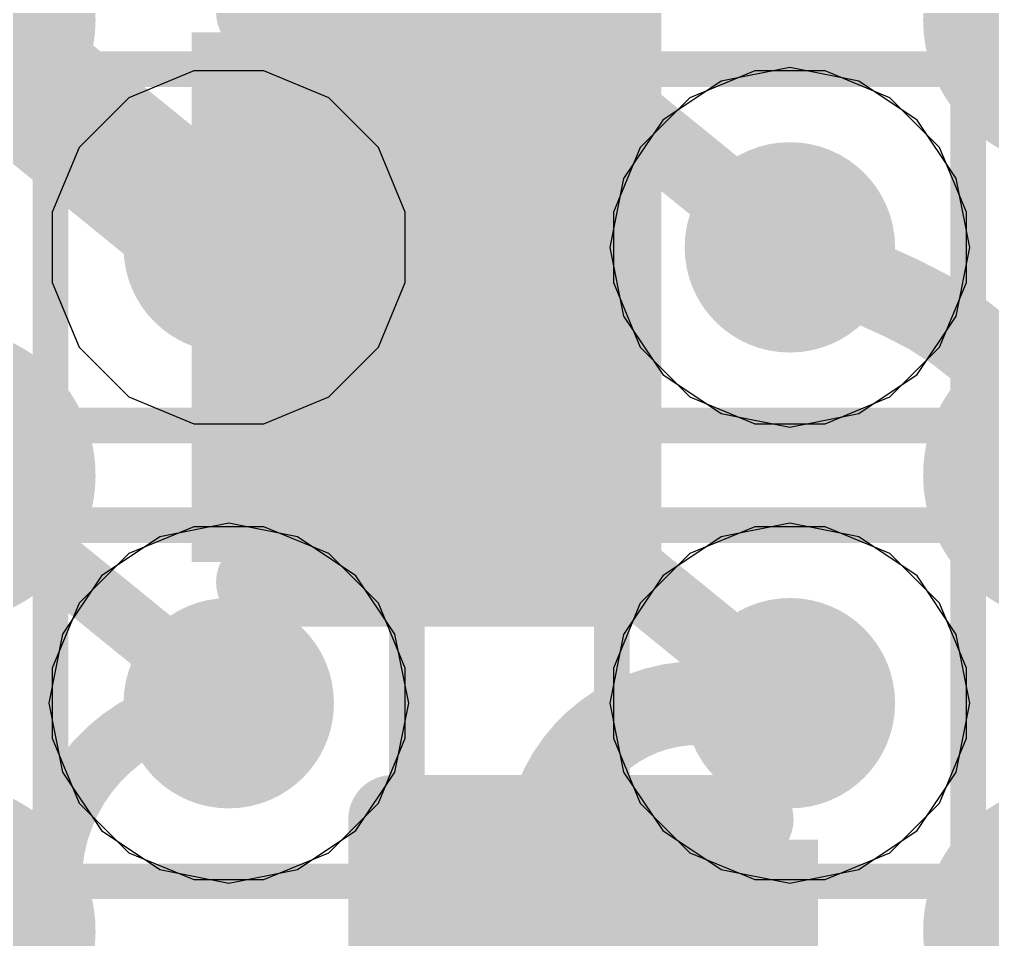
# Model space of a CAD drawing. Header units: inches. Extents: x -6 to 284, y -12 to 154.
# Drawn here: x 76.703 to 78.091, y 3.846 to 5.158 of the extents above; entities that cross this region are included whole.
import ezdxf

# ---------------------------------------------------------------- set-up
doc = ezdxf.new("R2010")
doc.units = ezdxf.units.IN
for name, color, linetype in [('Bottom Layer', 5, 'Continuous'), ('Bottom Overlay', 54, 'Continuous'), ('Bottom Paste', 16, 'Continuous'), ('Bottom Solder', 6, 'Continuous'), ('Drill Drawing', 1, 'Continuous'), ('GND-1', 16, 'Continuous'), ('GND-2', 90, 'Continuous'), ('GND-3', 216, 'Continuous'), ('GND-4', 54, 'Continuous'), ('PWR-1', 156, 'Continuous'), ('PWR-2', 130, 'Continuous'), ('Signal L1', 76, 'Continuous'), ('Signal L2', 6, 'Continuous'), ('Top Layer', 1, 'Continuous'), ('Top Paste', 8, 'Continuous'), ('Top Solder', 216, 'Continuous'), ('Via Holes', 16, 'Continuous')]:
    doc.layers.add(name, color=color, linetype=linetype)

# ---------------------------------------------------------------- blocks, each defined once
blk = doc.blocks.new('200_WFBGA__10_15__127')
at = {"layer": 'Top Layer'}
h = blk.add_hatch(color=1, dxfattribs=at)
edge = h.paths.add_edge_path()
edge.add_arc((2.8001, -3.5751), 0.16, 0, 360)
h = blk.add_hatch(color=1, dxfattribs=at)
edge = h.paths.add_edge_path()
edge.add_arc((3.5999, -3.5751), 0.16, 0, 360)
h = blk.add_hatch(color=1, dxfattribs=at)
edge = h.paths.add_edge_path()
edge.add_arc((4.4, -3.5751), 0.16, 0, 360)
h = blk.add_hatch(color=1, dxfattribs=at)
edge = h.paths.add_edge_path()
edge.add_arc((2.8001, -4.225), 0.16, 0, 360)
h = blk.add_hatch(color=1, dxfattribs=at)
edge = h.paths.add_edge_path()
edge.add_arc((3.5999, -4.225), 0.16, 0, 360)
h = blk.add_hatch(color=1, dxfattribs=at)
edge = h.paths.add_edge_path()
edge.add_arc((4.4, -4.225), 0.16, 0, 360)
h = blk.add_hatch(color=1, dxfattribs=at)
edge = h.paths.add_edge_path()
edge.add_arc((2.8001, -4.875), 0.16, 0, 360)
h = blk.add_hatch(color=1, dxfattribs=at)
edge = h.paths.add_edge_path()
edge.add_arc((3.5999, -4.875), 0.16, 0, 360)
h = blk.add_hatch(color=1, dxfattribs=at)
edge = h.paths.add_edge_path()
edge.add_arc((4.4, -4.875), 0.16, 0, 360)
at = {"layer": 'Top Paste'}
h = blk.add_hatch(color=8, dxfattribs=at)
edge = h.paths.add_edge_path()
edge.add_arc((2.8001, -3.5751), 0.16, 0, 360)
h = blk.add_hatch(color=8, dxfattribs=at)
edge = h.paths.add_edge_path()
edge.add_arc((3.5999, -3.5751), 0.16, 0, 360)
h = blk.add_hatch(color=8, dxfattribs=at)
edge = h.paths.add_edge_path()
edge.add_arc((4.4, -3.5751), 0.16, 0, 360)
h = blk.add_hatch(color=8, dxfattribs=at)
edge = h.paths.add_edge_path()
edge.add_arc((2.8001, -4.225), 0.16, 0, 360)
h = blk.add_hatch(color=8, dxfattribs=at)
edge = h.paths.add_edge_path()
edge.add_arc((3.5999, -4.225), 0.16, 0, 360)
h = blk.add_hatch(color=8, dxfattribs=at)
edge = h.paths.add_edge_path()
edge.add_arc((4.4, -4.225), 0.16, 0, 360)
h = blk.add_hatch(color=8, dxfattribs=at)
edge = h.paths.add_edge_path()
edge.add_arc((2.8001, -4.875), 0.16, 0, 360)
h = blk.add_hatch(color=8, dxfattribs=at)
edge = h.paths.add_edge_path()
edge.add_arc((3.5999, -4.875), 0.16, 0, 360)
h = blk.add_hatch(color=8, dxfattribs=at)
edge = h.paths.add_edge_path()
edge.add_arc((4.4, -4.875), 0.16, 0, 360)
at = {"layer": 'Top Solder'}
h = blk.add_hatch(color=216, dxfattribs=at)
edge = h.paths.add_edge_path()
edge.add_arc((2.8001, -3.5751), 0.21, 0, 360)
h = blk.add_hatch(color=216, dxfattribs=at)
edge = h.paths.add_edge_path()
edge.add_arc((3.5999, -3.5751), 0.21, 0, 360)
h = blk.add_hatch(color=216, dxfattribs=at)
edge = h.paths.add_edge_path()
edge.add_arc((4.4, -3.5751), 0.21, 0, 360)
h = blk.add_hatch(color=216, dxfattribs=at)
edge = h.paths.add_edge_path()
edge.add_arc((2.8001, -4.225), 0.21, 0, 360)
h = blk.add_hatch(color=216, dxfattribs=at)
edge = h.paths.add_edge_path()
edge.add_arc((3.5999, -4.225), 0.21, 0, 360)
h = blk.add_hatch(color=216, dxfattribs=at)
edge = h.paths.add_edge_path()
edge.add_arc((4.4, -4.225), 0.21, 0, 360)
h = blk.add_hatch(color=216, dxfattribs=at)
edge = h.paths.add_edge_path()
edge.add_arc((2.8001, -4.875), 0.21, 0, 360)
h = blk.add_hatch(color=216, dxfattribs=at)
edge = h.paths.add_edge_path()
edge.add_arc((3.5999, -4.875), 0.21, 0, 360)
h = blk.add_hatch(color=216, dxfattribs=at)
edge = h.paths.add_edge_path()
edge.add_arc((4.4, -4.875), 0.21, 0, 360)
blk = doc.blocks.new('C___0402_B_296')
at = {"layer": 'Bottom Layer'}
for points in [[(-0.2413, 0.3175), (-0.2413, -0.3175), (-0.6985, -0.3175), (-0.6985, 0.3175)], [(0.6985, 0.3175), (0.6985, -0.3175), (0.2413, -0.3175), (0.2413, 0.3175)]]:
    blk.add_hatch(color=5, dxfattribs=at).paths.add_polyline_path(points)
at = {"layer": 'Bottom Paste'}
for points in [[(-0.2413, 0.3175), (-0.2413, -0.3175), (-0.6985, -0.3175), (-0.6985, 0.3175)], [(0.6985, 0.3175), (0.6985, -0.3175), (0.2413, -0.3175), (0.2413, 0.3175)]]:
    blk.add_hatch(color=16, dxfattribs=at).paths.add_polyline_path(points)
at = {"layer": 'Bottom Solder'}
for points in [[(-0.1813, 0.3775), (-0.1813, -0.3775), (-0.7585, -0.3775), (-0.7585, 0.3775)], [(0.7585, 0.3775), (0.7585, -0.3775), (0.1813, -0.3775), (0.1813, 0.3775)]]:
    blk.add_hatch(color=6, dxfattribs=at).paths.add_polyline_path(points)
at = {"layer": 'Bottom Overlay'}
for points in [[(-0.7874, -0.4064, 0.127, 0.127, 0), (-0.7874, 0.4064, 0.127, 0.127, 0)], [(-0.7874, 0.4064, 0.127, 0.127, 0), (-0.2794, 0.4064, 0.127, 0.127, 0)], [(0.2794, 0.4064, 0.127, 0.127, 0), (0.7874, 0.4064, 0.127, 0.127, 0)], [(0.7874, -0.4064, 0.127, 0.127, 0), (0.7874, 0.4064, 0.127, 0.127, 0)], [(-0.7874, -0.4064, 0.127, 0.127, 0), (-0.2794, -0.4064, 0.127, 0.127, 0)], [(0.2794, -0.4064, 0.127, 0.127, 0), (0.7874, -0.4064, 0.127, 0.127, 0)]]:
    blk.add_lwpolyline(points, format="xyseb", dxfattribs=at)
for points in [[(-0.8191, 0.4064, 0.0635, 0.0635, 1), (-0.7556, 0.4064, 0.0635, 0.0635, 1)], [(-0.8191, 0.4064, 0.0635, 0.0635, 1), (-0.7556, 0.4064, 0.0635, 0.0635, 1)], [(-0.3111, 0.4064, 0.0635, 0.0635, 1), (-0.2477, 0.4064, 0.0635, 0.0635, 1)], [(0.2477, 0.4064, 0.0635, 0.0635, 1), (0.3111, 0.4064, 0.0635, 0.0635, 1)], [(0.7556, 0.4064, 0.0635, 0.0635, 1), (0.8191, 0.4064, 0.0635, 0.0635, 1)], [(0.7556, 0.4064, 0.0635, 0.0635, 1), (0.8191, 0.4064, 0.0635, 0.0635, 1)], [(-0.8191, -0.4064, 0.0635, 0.0635, 1), (-0.7556, -0.4064, 0.0635, 0.0635, 1)], [(-0.8191, -0.4064, 0.0635, 0.0635, 1), (-0.7556, -0.4064, 0.0635, 0.0635, 1)], [(-0.3111, -0.4064, 0.0635, 0.0635, 1), (-0.2477, -0.4064, 0.0635, 0.0635, 1)], [(0.2477, -0.4064, 0.0635, 0.0635, 1), (0.3111, -0.4064, 0.0635, 0.0635, 1)], [(0.7556, -0.4064, 0.0635, 0.0635, 1), (0.8191, -0.4064, 0.0635, 0.0635, 1)], [(0.7556, -0.4064, 0.0635, 0.0635, 1), (0.8191, -0.4064, 0.0635, 0.0635, 1)]]:
    blk.add_lwpolyline(points, format="xyseb", close=True, dxfattribs=at)
blk = doc.blocks.new('C___0402_B_297')
at = {"layer": 'Bottom Layer'}
for points in [[(-0.2413, 0.3175), (-0.2413, -0.3175), (-0.6985, -0.3175), (-0.6985, 0.3175)], [(0.6985, 0.3175), (0.6985, -0.3175), (0.2413, -0.3175), (0.2413, 0.3175)]]:
    blk.add_hatch(color=5, dxfattribs=at).paths.add_polyline_path(points)
at = {"layer": 'Bottom Paste'}
for points in [[(-0.2413, 0.3175), (-0.2413, -0.3175), (-0.6985, -0.3175), (-0.6985, 0.3175)], [(0.6985, 0.3175), (0.6985, -0.3175), (0.2413, -0.3175), (0.2413, 0.3175)]]:
    blk.add_hatch(color=16, dxfattribs=at).paths.add_polyline_path(points)
at = {"layer": 'Bottom Solder'}
for points in [[(-0.1813, 0.3775), (-0.1813, -0.3775), (-0.7585, -0.3775), (-0.7585, 0.3775)], [(0.7585, 0.3775), (0.7585, -0.3775), (0.1813, -0.3775), (0.1813, 0.3775)]]:
    blk.add_hatch(color=6, dxfattribs=at).paths.add_polyline_path(points)
at = {"layer": 'Bottom Overlay'}
for points in [[(-0.7874, -0.4064, 0.127, 0.127, 0), (-0.7874, 0.4064, 0.127, 0.127, 0)], [(-0.7874, 0.4064, 0.127, 0.127, 0), (-0.2794, 0.4064, 0.127, 0.127, 0)], [(0.2794, 0.4064, 0.127, 0.127, 0), (0.7874, 0.4064, 0.127, 0.127, 0)], [(0.7874, -0.4064, 0.127, 0.127, 0), (0.7874, 0.4064, 0.127, 0.127, 0)], [(-0.7874, -0.4064, 0.127, 0.127, 0), (-0.2794, -0.4064, 0.127, 0.127, 0)], [(0.2794, -0.4064, 0.127, 0.127, 0), (0.7874, -0.4064, 0.127, 0.127, 0)]]:
    blk.add_lwpolyline(points, format="xyseb", dxfattribs=at)
for points in [[(-0.8191, 0.4064, 0.0635, 0.0635, 1), (-0.7556, 0.4064, 0.0635, 0.0635, 1)], [(-0.8191, 0.4064, 0.0635, 0.0635, 1), (-0.7556, 0.4064, 0.0635, 0.0635, 1)], [(-0.3111, 0.4064, 0.0635, 0.0635, 1), (-0.2477, 0.4064, 0.0635, 0.0635, 1)], [(0.2477, 0.4064, 0.0635, 0.0635, 1), (0.3111, 0.4064, 0.0635, 0.0635, 1)], [(0.7556, 0.4064, 0.0635, 0.0635, 1), (0.8191, 0.4064, 0.0635, 0.0635, 1)], [(0.7556, 0.4064, 0.0635, 0.0635, 1), (0.8191, 0.4064, 0.0635, 0.0635, 1)], [(-0.8191, -0.4064, 0.0635, 0.0635, 1), (-0.7556, -0.4064, 0.0635, 0.0635, 1)], [(-0.8191, -0.4064, 0.0635, 0.0635, 1), (-0.7556, -0.4064, 0.0635, 0.0635, 1)], [(-0.3111, -0.4064, 0.0635, 0.0635, 1), (-0.2477, -0.4064, 0.0635, 0.0635, 1)], [(0.2477, -0.4064, 0.0635, 0.0635, 1), (0.3111, -0.4064, 0.0635, 0.0635, 1)], [(0.7556, -0.4064, 0.0635, 0.0635, 1), (0.8191, -0.4064, 0.0635, 0.0635, 1)], [(0.7556, -0.4064, 0.0635, 0.0635, 1), (0.8191, -0.4064, 0.0635, 0.0635, 1)]]:
    blk.add_lwpolyline(points, format="xyseb", close=True, dxfattribs=at)

msp = doc.modelspace()

# ---------------------------------------------------------------- hatches: boundary and pattern name
at = {"layer": 'Bottom Layer'}
h = msp.add_hatch(color=5, dxfattribs=at)
edge = h.paths.add_edge_path()
edge.add_arc((77.0018, 4.8332), 0.15, 0, 360)
h = msp.add_hatch(color=5, dxfattribs=at)
edge = h.paths.add_edge_path()
edge.add_arc((77.8018, 4.8332), 0.15, 0, 360)
h = msp.add_hatch(color=5, dxfattribs=at)
edge = h.paths.add_edge_path()
edge.add_arc((77.0018, 4.1832), 0.15, 0, 360)
h = msp.add_hatch(color=5, dxfattribs=at)
edge = h.paths.add_edge_path()
edge.add_arc((77.8018, 4.1832), 0.15, 0, 360)
at = {"layer": 'GND-1'}
h = msp.add_hatch(color=16, dxfattribs=at)
edge = h.paths.add_edge_path()
edge.add_arc((77.0018, 4.8332), 0.15, 0, 360)
h = msp.add_hatch(color=16, dxfattribs=at)
edge = h.paths.add_edge_path()
edge.add_arc((77.8018, 4.8332), 0.15, 0, 360)
h = msp.add_hatch(color=16, dxfattribs=at)
edge = h.paths.add_edge_path()
edge.add_arc((77.0018, 4.1832), 0.15, 0, 360)
h = msp.add_hatch(color=16, dxfattribs=at)
edge = h.paths.add_edge_path()
edge.add_arc((77.8018, 4.1832), 0.15, 0, 360)
at = {"layer": 'GND-2'}
h = msp.add_hatch(color=90, dxfattribs=at)
edge = h.paths.add_edge_path()
edge.add_arc((77.0018, 4.8332), 0.15, 0, 360)
h = msp.add_hatch(color=90, dxfattribs=at)
edge = h.paths.add_edge_path()
edge.add_arc((77.8018, 4.8332), 0.15, 0, 360)
h = msp.add_hatch(color=90, dxfattribs=at)
edge = h.paths.add_edge_path()
edge.add_arc((77.0018, 4.1832), 0.15, 0, 360)
h = msp.add_hatch(color=90, dxfattribs=at)
edge = h.paths.add_edge_path()
edge.add_arc((77.8018, 4.1832), 0.15, 0, 360)
at = {"layer": 'GND-3'}
h = msp.add_hatch(color=216, dxfattribs=at)
edge = h.paths.add_edge_path()
edge.add_arc((77.0018, 4.8332), 0.15, 0, 360)
h = msp.add_hatch(color=216, dxfattribs=at)
edge = h.paths.add_edge_path()
edge.add_arc((77.8018, 4.8332), 0.15, 0, 360)
h = msp.add_hatch(color=216, dxfattribs=at)
edge = h.paths.add_edge_path()
edge.add_arc((77.0018, 4.1832), 0.15, 0, 360)
h = msp.add_hatch(color=216, dxfattribs=at)
edge = h.paths.add_edge_path()
edge.add_arc((77.8018, 4.1832), 0.15, 0, 360)
at = {"layer": 'GND-4'}
h = msp.add_hatch(color=54, dxfattribs=at)
edge = h.paths.add_edge_path()
edge.add_arc((77.0018, 4.8332), 0.15, 0, 360)
h = msp.add_hatch(color=54, dxfattribs=at)
edge = h.paths.add_edge_path()
edge.add_arc((77.8018, 4.8332), 0.15, 0, 360)
h = msp.add_hatch(color=54, dxfattribs=at)
edge = h.paths.add_edge_path()
edge.add_arc((77.0018, 4.1832), 0.15, 0, 360)
h = msp.add_hatch(color=54, dxfattribs=at)
edge = h.paths.add_edge_path()
edge.add_arc((77.8018, 4.1832), 0.15, 0, 360)
at = {"layer": 'PWR-1'}
h = msp.add_hatch(color=156, dxfattribs=at)
edge = h.paths.add_edge_path()
edge.add_arc((77.0018, 4.8332), 0.15, 0, 360)
h = msp.add_hatch(color=156, dxfattribs=at)
edge = h.paths.add_edge_path()
edge.add_arc((77.8018, 4.8332), 0.15, 0, 360)
h = msp.add_hatch(color=156, dxfattribs=at)
edge = h.paths.add_edge_path()
edge.add_arc((77.0018, 4.1832), 0.15, 0, 360)
h = msp.add_hatch(color=156, dxfattribs=at)
edge = h.paths.add_edge_path()
edge.add_arc((77.8018, 4.1832), 0.15, 0, 360)
at = {"layer": 'PWR-2'}
h = msp.add_hatch(color=130, dxfattribs=at)
edge = h.paths.add_edge_path()
edge.add_arc((77.0018, 4.8332), 0.15, 0, 360)
h = msp.add_hatch(color=130, dxfattribs=at)
edge = h.paths.add_edge_path()
edge.add_arc((77.8018, 4.8332), 0.15, 0, 360)
h = msp.add_hatch(color=130, dxfattribs=at)
edge = h.paths.add_edge_path()
edge.add_arc((77.0018, 4.1832), 0.15, 0, 360)
h = msp.add_hatch(color=130, dxfattribs=at)
edge = h.paths.add_edge_path()
edge.add_arc((77.8018, 4.1832), 0.15, 0, 360)
at = {"layer": 'Signal L1'}
h = msp.add_hatch(color=76, dxfattribs=at)
edge = h.paths.add_edge_path()
edge.add_arc((77.0018, 4.8332), 0.15, 0, 360)
h = msp.add_hatch(color=76, dxfattribs=at)
edge = h.paths.add_edge_path()
edge.add_arc((77.8018, 4.8332), 0.15, 0, 360)
h = msp.add_hatch(color=76, dxfattribs=at)
edge = h.paths.add_edge_path()
edge.add_arc((77.0018, 4.1832), 0.15, 0, 360)
h = msp.add_hatch(color=76, dxfattribs=at)
edge = h.paths.add_edge_path()
edge.add_arc((77.8018, 4.1832), 0.15, 0, 360)
at = {"layer": 'Signal L2'}
h = msp.add_hatch(color=6, dxfattribs=at)
edge = h.paths.add_edge_path()
edge.add_arc((77.0018, 4.8332), 0.15, 0, 360)
h = msp.add_hatch(color=6, dxfattribs=at)
edge = h.paths.add_edge_path()
edge.add_arc((77.8018, 4.8332), 0.15, 0, 360)
h = msp.add_hatch(color=6, dxfattribs=at)
edge = h.paths.add_edge_path()
edge.add_arc((77.0018, 4.1832), 0.15, 0, 360)
h = msp.add_hatch(color=6, dxfattribs=at)
edge = h.paths.add_edge_path()
edge.add_arc((77.8018, 4.1832), 0.15, 0, 360)
at = {"layer": 'Top Layer'}
h = msp.add_hatch(color=1, dxfattribs=at)
edge = h.paths.add_edge_path()
edge.add_arc((77.0018, 4.8332), 0.15, 0, 360)
h = msp.add_hatch(color=1, dxfattribs=at)
edge = h.paths.add_edge_path()
edge.add_arc((77.8018, 4.8332), 0.15, 0, 360)
h = msp.add_hatch(color=1, dxfattribs=at)
edge = h.paths.add_edge_path()
edge.add_arc((77.0018, 4.1832), 0.15, 0, 360)
h = msp.add_hatch(color=1, dxfattribs=at)
edge = h.paths.add_edge_path()
edge.add_arc((77.8018, 4.1832), 0.15, 0, 360)
at = {"layer": 'Via Holes'}
h = msp.add_hatch(color=7, dxfattribs=at)
edge = h.paths.add_edge_path()
edge.add_arc((77.0018, 4.8332), 0.075, 0, 360)
h = msp.add_hatch(color=7, dxfattribs=at)
edge = h.paths.add_edge_path()
edge.add_arc((77.8018, 4.8332), 0.075, 0, 360)
h = msp.add_hatch(color=7, dxfattribs=at)
edge = h.paths.add_edge_path()
edge.add_arc((77.0018, 4.1832), 0.075, 0, 360)
h = msp.add_hatch(color=7, dxfattribs=at)
edge = h.paths.add_edge_path()
edge.add_arc((77.8018, 4.1832), 0.075, 0, 360)

# ---------------------------------------------------------------- linework, layer by layer
at = {"layer": 'Drill Drawing'}
for points in [[(76.7478, 5.0872, 0.0508, 0.0508, 0), (77.2558, 5.0872, 0.0508, 0.0508, 0)], [(76.7478, 4.5792, 0.0508, 0.0508, 0), (76.7478, 5.0872, 0.0508, 0.0508, 0)], [(77.2558, 4.5792, 0.0508, 0.0508, 0), (77.2558, 5.0872, 0.0508, 0.0508, 0)], [(77.5478, 5.0872, 0.0508, 0.0508, 0), (78.0558, 5.0872, 0.0508, 0.0508, 0)], [(77.5478, 4.5792, 0.0508, 0.0508, 0), (77.5478, 5.0872, 0.0508, 0.0508, 0)], [(78.0558, 4.5792, 0.0508, 0.0508, 0), (78.0558, 5.0872, 0.0508, 0.0508, 0)], [(76.7478, 4.5792, 0.0508, 0.0508, 0), (77.2558, 4.5792, 0.0508, 0.0508, 0)], [(77.5478, 4.5792, 0.0508, 0.0508, 0), (78.0558, 4.5792, 0.0508, 0.0508, 0)], [(76.7478, 4.4372, 0.0508, 0.0508, 0), (77.2558, 4.4372, 0.0508, 0.0508, 0)], [(76.7478, 3.9292, 0.0508, 0.0508, 0), (76.7478, 4.4372, 0.0508, 0.0508, 0)], [(77.2558, 3.9292, 0.0508, 0.0508, 0), (77.2558, 4.4372, 0.0508, 0.0508, 0)], [(77.5478, 4.4372, 0.0508, 0.0508, 0), (78.0558, 4.4372, 0.0508, 0.0508, 0)], [(77.5478, 3.9292, 0.0508, 0.0508, 0), (77.5478, 4.4372, 0.0508, 0.0508, 0)], [(78.0558, 3.9292, 0.0508, 0.0508, 0), (78.0558, 4.4372, 0.0508, 0.0508, 0)], [(76.7478, 3.9292, 0.0508, 0.0508, 0), (77.2558, 3.9292, 0.0508, 0.0508, 0)], [(77.5478, 3.9292, 0.0508, 0.0508, 0), (78.0558, 3.9292, 0.0508, 0.0508, 0)]]:
    msp.add_lwpolyline(points, format="xyseb", dxfattribs=at)
for points in [[(76.7351, 5.0872, 0.0254, 0.0254, 1), (76.7605, 5.0872, 0.0254, 0.0254, 1)], [(76.7351, 5.0872, 0.0254, 0.0254, 1), (76.7605, 5.0872, 0.0254, 0.0254, 1)], [(77.2431, 5.0872, 0.0254, 0.0254, 1), (77.2685, 5.0872, 0.0254, 0.0254, 1)], [(77.2431, 5.0872, 0.0254, 0.0254, 1), (77.2685, 5.0872, 0.0254, 0.0254, 1)], [(77.5351, 5.0872, 0.0254, 0.0254, 1), (77.5605, 5.0872, 0.0254, 0.0254, 1)], [(77.5351, 5.0872, 0.0254, 0.0254, 1), (77.5605, 5.0872, 0.0254, 0.0254, 1)], [(78.0431, 5.0872, 0.0254, 0.0254, 1), (78.0685, 5.0872, 0.0254, 0.0254, 1)], [(78.0431, 5.0872, 0.0254, 0.0254, 1), (78.0685, 5.0872, 0.0254, 0.0254, 1)], [(76.7351, 4.5792, 0.0254, 0.0254, 1), (76.7605, 4.5792, 0.0254, 0.0254, 1)], [(76.7351, 4.5792, 0.0254, 0.0254, 1), (76.7605, 4.5792, 0.0254, 0.0254, 1)], [(77.2431, 4.5792, 0.0254, 0.0254, 1), (77.2685, 4.5792, 0.0254, 0.0254, 1)], [(77.2431, 4.5792, 0.0254, 0.0254, 1), (77.2685, 4.5792, 0.0254, 0.0254, 1)], [(77.5351, 4.5792, 0.0254, 0.0254, 1), (77.5605, 4.5792, 0.0254, 0.0254, 1)], [(77.5351, 4.5792, 0.0254, 0.0254, 1), (77.5605, 4.5792, 0.0254, 0.0254, 1)], [(78.0431, 4.5792, 0.0254, 0.0254, 1), (78.0685, 4.5792, 0.0254, 0.0254, 1)], [(78.0431, 4.5792, 0.0254, 0.0254, 1), (78.0685, 4.5792, 0.0254, 0.0254, 1)], [(76.7351, 4.4372, 0.0254, 0.0254, 1), (76.7605, 4.4372, 0.0254, 0.0254, 1)], [(76.7351, 4.4372, 0.0254, 0.0254, 1), (76.7605, 4.4372, 0.0254, 0.0254, 1)], [(77.2431, 4.4372, 0.0254, 0.0254, 1), (77.2685, 4.4372, 0.0254, 0.0254, 1)], [(77.2431, 4.4372, 0.0254, 0.0254, 1), (77.2685, 4.4372, 0.0254, 0.0254, 1)], [(77.5351, 4.4372, 0.0254, 0.0254, 1), (77.5605, 4.4372, 0.0254, 0.0254, 1)], [(77.5351, 4.4372, 0.0254, 0.0254, 1), (77.5605, 4.4372, 0.0254, 0.0254, 1)], [(78.0431, 4.4372, 0.0254, 0.0254, 1), (78.0685, 4.4372, 0.0254, 0.0254, 1)], [(78.0431, 4.4372, 0.0254, 0.0254, 1), (78.0685, 4.4372, 0.0254, 0.0254, 1)], [(76.7351, 3.9292, 0.0254, 0.0254, 1), (76.7605, 3.9292, 0.0254, 0.0254, 1)], [(76.7351, 3.9292, 0.0254, 0.0254, 1), (76.7605, 3.9292, 0.0254, 0.0254, 1)], [(77.2431, 3.9292, 0.0254, 0.0254, 1), (77.2685, 3.9292, 0.0254, 0.0254, 1)], [(77.2431, 3.9292, 0.0254, 0.0254, 1), (77.2685, 3.9292, 0.0254, 0.0254, 1)], [(77.5351, 3.9292, 0.0254, 0.0254, 1), (77.5605, 3.9292, 0.0254, 0.0254, 1)], [(77.5351, 3.9292, 0.0254, 0.0254, 1), (77.5605, 3.9292, 0.0254, 0.0254, 1)], [(78.0431, 3.9292, 0.0254, 0.0254, 1), (78.0685, 3.9292, 0.0254, 0.0254, 1)], [(78.0431, 3.9292, 0.0254, 0.0254, 1), (78.0685, 3.9292, 0.0254, 0.0254, 1)]]:
    msp.add_lwpolyline(points, format="xyseb", close=True, dxfattribs=at)
at = {"layer": 'GND-1'}
for p, q in [((76.9518, 5.0848), (76.8593, 5.0465)), ((77.0519, 5.0848), (76.9518, 5.0848)), ((77.1444, 5.0465), (77.0519, 5.0848)), ((77.7518, 5.0848), (77.6593, 5.0465)), ((77.8519, 5.0848), (77.7518, 5.0848)), ((77.9444, 5.0465), (77.8519, 5.0848)), ((76.8593, 5.0465), (76.7885, 4.9757)), ((77.2151, 4.9757), (77.1444, 5.0465)), ((77.6593, 5.0465), (77.5885, 4.9757)), ((78.0151, 4.9757), (77.9444, 5.0465)), ((76.7885, 4.9757), (76.7502, 4.8832)), ((77.2534, 4.8832), (77.2151, 4.9757)), ((77.5885, 4.9757), (77.5502, 4.8832)), ((78.0534, 4.8832), (78.0151, 4.9757)), ((76.7502, 4.8832), (76.7502, 4.7831)), ((77.2534, 4.7831), (77.2534, 4.8832)), ((77.5502, 4.8832), (77.5502, 4.7831)), ((78.0534, 4.7831), (78.0534, 4.8832)), ((76.7502, 4.7831), (76.7885, 4.6907)), ((77.2151, 4.6907), (77.2534, 4.7831)), ((77.5502, 4.7831), (77.5885, 4.6907)), ((78.0151, 4.6907), (78.0534, 4.7831)), ((76.7885, 4.6907), (76.8593, 4.6199)), ((77.1444, 4.6199), (77.2151, 4.6907)), ((77.5885, 4.6907), (77.6593, 4.6199)), ((77.9444, 4.6199), (78.0151, 4.6907)), ((76.8593, 4.6199), (76.9518, 4.5816)), ((77.0519, 4.5816), (77.1444, 4.6199)), ((77.6593, 4.6199), (77.7518, 4.5816)), ((77.8519, 4.5816), (77.9444, 4.6199)), ((76.9518, 4.5816), (77.0519, 4.5816)), ((77.7518, 4.5816), (77.8519, 4.5816)), ((76.9518, 4.4348), (76.8593, 4.3965)), ((77.0519, 4.4348), (76.9518, 4.4348)), ((77.1444, 4.3965), (77.0519, 4.4348)), ((77.7518, 4.4348), (77.6593, 4.3965)), ((77.8519, 4.4348), (77.7518, 4.4348)), ((77.9444, 4.3965), (77.8519, 4.4348)), ((76.8593, 4.3965), (76.7885, 4.3257)), ((77.2151, 4.3257), (77.1444, 4.3965)), ((77.6593, 4.3965), (77.5885, 4.3257)), ((78.0151, 4.3257), (77.9444, 4.3965)), ((76.7885, 4.3257), (76.7502, 4.2332)), ((77.2534, 4.2332), (77.2151, 4.3257)), ((77.5885, 4.3257), (77.5502, 4.2332)), ((78.0534, 4.2332), (78.0151, 4.3257)), ((76.7502, 4.2332), (76.7502, 4.1331)), ((77.2534, 4.1331), (77.2534, 4.2332)), ((77.5502, 4.2332), (77.5502, 4.1331)), ((78.0534, 4.1331), (78.0534, 4.2332)), ((76.7502, 4.1331), (76.7885, 4.0407)), ((77.2151, 4.0407), (77.2534, 4.1331)), ((77.5502, 4.1331), (77.5885, 4.0407)), ((78.0151, 4.0407), (78.0534, 4.1331)), ((76.7885, 4.0407), (76.8593, 3.9699)), ((77.1444, 3.9699), (77.2151, 4.0407)), ((77.5885, 4.0407), (77.6593, 3.9699)), ((77.9444, 3.9699), (78.0151, 4.0407)), ((76.8593, 3.9699), (76.9518, 3.9316)), ((77.0519, 3.9316), (77.1444, 3.9699)), ((77.6593, 3.9699), (77.7518, 3.9316)), ((77.8519, 3.9316), (77.9444, 3.9699)), ((76.9518, 3.9316), (77.0519, 3.9316)), ((77.7518, 3.9316), (77.8519, 3.9316))]:
    msp.add_line(p, q, dxfattribs=at)
at = {"layer": 'GND-2'}
for p, q in [((76.9518, 5.0848), (76.8593, 5.0465)), ((77.0519, 5.0848), (76.9518, 5.0848)), ((77.1444, 5.0465), (77.0519, 5.0848)), ((77.7518, 5.0848), (77.6593, 5.0465)), ((77.8519, 5.0848), (77.7518, 5.0848)), ((77.9444, 5.0465), (77.8519, 5.0848)), ((76.8593, 5.0465), (76.7885, 4.9757)), ((77.2151, 4.9757), (77.1444, 5.0465)), ((77.6593, 5.0465), (77.5885, 4.9757)), ((78.0151, 4.9757), (77.9444, 5.0465)), ((76.7885, 4.9757), (76.7502, 4.8832)), ((77.2534, 4.8832), (77.2151, 4.9757)), ((77.5885, 4.9757), (77.5502, 4.8832)), ((78.0534, 4.8832), (78.0151, 4.9757)), ((76.7502, 4.8832), (76.7502, 4.7831)), ((77.2534, 4.7831), (77.2534, 4.8832)), ((77.5502, 4.8832), (77.5502, 4.7831)), ((78.0534, 4.7831), (78.0534, 4.8832)), ((76.7502, 4.7831), (76.7885, 4.6907)), ((77.2151, 4.6907), (77.2534, 4.7831)), ((77.5502, 4.7831), (77.5885, 4.6907)), ((78.0151, 4.6907), (78.0534, 4.7831)), ((76.7885, 4.6907), (76.8593, 4.6199)), ((77.1444, 4.6199), (77.2151, 4.6907)), ((77.5885, 4.6907), (77.6593, 4.6199)), ((77.9444, 4.6199), (78.0151, 4.6907)), ((76.8593, 4.6199), (76.9518, 4.5816)), ((77.0519, 4.5816), (77.1444, 4.6199)), ((77.6593, 4.6199), (77.7518, 4.5816)), ((77.8519, 4.5816), (77.9444, 4.6199)), ((76.9518, 4.5816), (77.0519, 4.5816)), ((77.7518, 4.5816), (77.8519, 4.5816)), ((76.9518, 4.4348), (76.8593, 4.3965)), ((77.0519, 4.4348), (76.9518, 4.4348)), ((77.1444, 4.3965), (77.0519, 4.4348)), ((77.7518, 4.4348), (77.6593, 4.3965)), ((77.8519, 4.4348), (77.7518, 4.4348)), ((77.9444, 4.3965), (77.8519, 4.4348)), ((76.8593, 4.3965), (76.7885, 4.3257)), ((77.2151, 4.3257), (77.1444, 4.3965)), ((77.6593, 4.3965), (77.5885, 4.3257)), ((78.0151, 4.3257), (77.9444, 4.3965)), ((76.7885, 4.3257), (76.7502, 4.2332)), ((77.2534, 4.2332), (77.2151, 4.3257)), ((77.5885, 4.3257), (77.5502, 4.2332)), ((78.0534, 4.2332), (78.0151, 4.3257)), ((76.7502, 4.2332), (76.7502, 4.1331)), ((77.2534, 4.1331), (77.2534, 4.2332)), ((77.5502, 4.2332), (77.5502, 4.1331)), ((78.0534, 4.1331), (78.0534, 4.2332)), ((76.7502, 4.1331), (76.7885, 4.0407)), ((77.2151, 4.0407), (77.2534, 4.1331)), ((77.5502, 4.1331), (77.5885, 4.0407)), ((78.0151, 4.0407), (78.0534, 4.1331)), ((76.7885, 4.0407), (76.8593, 3.9699)), ((77.1444, 3.9699), (77.2151, 4.0407)), ((77.5885, 4.0407), (77.6593, 3.9699)), ((77.9444, 3.9699), (78.0151, 4.0407)), ((76.8593, 3.9699), (76.9518, 3.9316)), ((77.0519, 3.9316), (77.1444, 3.9699)), ((77.6593, 3.9699), (77.7518, 3.9316)), ((77.8519, 3.9316), (77.9444, 3.9699)), ((76.9518, 3.9316), (77.0519, 3.9316)), ((77.7518, 3.9316), (77.8519, 3.9316))]:
    msp.add_line(p, q, dxfattribs=at)
at = {"layer": 'GND-3'}
for p, q in [((76.9518, 5.0848), (76.8593, 5.0465)), ((77.0519, 5.0848), (76.9518, 5.0848)), ((77.1444, 5.0465), (77.0519, 5.0848)), ((77.7518, 5.0848), (77.6593, 5.0465)), ((77.8519, 5.0848), (77.7518, 5.0848)), ((77.9444, 5.0465), (77.8519, 5.0848)), ((76.8593, 5.0465), (76.7885, 4.9757)), ((77.2151, 4.9757), (77.1444, 5.0465)), ((77.6593, 5.0465), (77.5885, 4.9757)), ((78.0151, 4.9757), (77.9444, 5.0465)), ((76.7885, 4.9757), (76.7502, 4.8832)), ((77.2534, 4.8832), (77.2151, 4.9757)), ((77.5885, 4.9757), (77.5502, 4.8832)), ((78.0534, 4.8832), (78.0151, 4.9757)), ((76.7502, 4.8832), (76.7502, 4.7831)), ((77.2534, 4.7831), (77.2534, 4.8832)), ((77.5502, 4.8832), (77.5502, 4.7831)), ((78.0534, 4.7831), (78.0534, 4.8832)), ((76.7502, 4.7831), (76.7885, 4.6907)), ((77.2151, 4.6907), (77.2534, 4.7831)), ((77.5502, 4.7831), (77.5885, 4.6907)), ((78.0151, 4.6907), (78.0534, 4.7831)), ((76.7885, 4.6907), (76.8593, 4.6199)), ((77.1444, 4.6199), (77.2151, 4.6907)), ((77.5885, 4.6907), (77.6593, 4.6199)), ((77.9444, 4.6199), (78.0151, 4.6907)), ((76.8593, 4.6199), (76.9518, 4.5816)), ((77.0519, 4.5816), (77.1444, 4.6199)), ((77.6593, 4.6199), (77.7518, 4.5816)), ((77.8519, 4.5816), (77.9444, 4.6199)), ((76.9518, 4.5816), (77.0519, 4.5816)), ((77.7518, 4.5816), (77.8519, 4.5816)), ((76.9518, 4.4348), (76.8593, 4.3965)), ((77.0519, 4.4348), (76.9518, 4.4348)), ((77.1444, 4.3965), (77.0519, 4.4348)), ((77.7518, 4.4348), (77.6593, 4.3965)), ((77.8519, 4.4348), (77.7518, 4.4348)), ((77.9444, 4.3965), (77.8519, 4.4348)), ((76.8593, 4.3965), (76.7885, 4.3257)), ((77.2151, 4.3257), (77.1444, 4.3965)), ((77.6593, 4.3965), (77.5885, 4.3257)), ((78.0151, 4.3257), (77.9444, 4.3965)), ((76.7885, 4.3257), (76.7502, 4.2332)), ((77.2534, 4.2332), (77.2151, 4.3257)), ((77.5885, 4.3257), (77.5502, 4.2332)), ((78.0534, 4.2332), (78.0151, 4.3257)), ((76.7502, 4.2332), (76.7502, 4.1331)), ((77.2534, 4.1331), (77.2534, 4.2332)), ((77.5502, 4.2332), (77.5502, 4.1331)), ((78.0534, 4.1331), (78.0534, 4.2332)), ((76.7502, 4.1331), (76.7885, 4.0407)), ((77.2151, 4.0407), (77.2534, 4.1331)), ((77.5502, 4.1331), (77.5885, 4.0407)), ((78.0151, 4.0407), (78.0534, 4.1331)), ((76.7885, 4.0407), (76.8593, 3.9699)), ((77.1444, 3.9699), (77.2151, 4.0407)), ((77.5885, 4.0407), (77.6593, 3.9699)), ((77.9444, 3.9699), (78.0151, 4.0407)), ((76.8593, 3.9699), (76.9518, 3.9316)), ((77.0519, 3.9316), (77.1444, 3.9699)), ((77.6593, 3.9699), (77.7518, 3.9316)), ((77.8519, 3.9316), (77.9444, 3.9699)), ((76.9518, 3.9316), (77.0519, 3.9316)), ((77.7518, 3.9316), (77.8519, 3.9316))]:
    msp.add_line(p, q, dxfattribs=at)
at = {"layer": 'GND-4'}
for p, q in [((76.9518, 5.0848), (76.8593, 5.0465)), ((77.0519, 5.0848), (76.9518, 5.0848)), ((77.1444, 5.0465), (77.0519, 5.0848)), ((77.7518, 5.0848), (77.6593, 5.0465)), ((77.8519, 5.0848), (77.7518, 5.0848)), ((77.9444, 5.0465), (77.8519, 5.0848)), ((76.8593, 5.0465), (76.7885, 4.9757)), ((77.2151, 4.9757), (77.1444, 5.0465)), ((77.6593, 5.0465), (77.5885, 4.9757)), ((78.0151, 4.9757), (77.9444, 5.0465)), ((76.7885, 4.9757), (76.7502, 4.8832)), ((77.2534, 4.8832), (77.2151, 4.9757)), ((77.5885, 4.9757), (77.5502, 4.8832)), ((78.0534, 4.8832), (78.0151, 4.9757)), ((76.7502, 4.8832), (76.7502, 4.7831)), ((77.2534, 4.7831), (77.2534, 4.8832)), ((77.5502, 4.8832), (77.5502, 4.7831)), ((78.0534, 4.7831), (78.0534, 4.8832)), ((76.7502, 4.7831), (76.7885, 4.6907)), ((77.2151, 4.6907), (77.2534, 4.7831)), ((77.5502, 4.7831), (77.5885, 4.6907)), ((78.0151, 4.6907), (78.0534, 4.7831)), ((76.7885, 4.6907), (76.8593, 4.6199)), ((77.1444, 4.6199), (77.2151, 4.6907)), ((77.5885, 4.6907), (77.6593, 4.6199)), ((77.9444, 4.6199), (78.0151, 4.6907)), ((76.8593, 4.6199), (76.9518, 4.5816)), ((77.0519, 4.5816), (77.1444, 4.6199)), ((77.6593, 4.6199), (77.7518, 4.5816)), ((77.8519, 4.5816), (77.9444, 4.6199)), ((76.9518, 4.5816), (77.0519, 4.5816)), ((77.7518, 4.5816), (77.8519, 4.5816)), ((76.9518, 4.4348), (76.8593, 4.3965)), ((77.0519, 4.4348), (76.9518, 4.4348)), ((77.1444, 4.3965), (77.0519, 4.4348)), ((77.7518, 4.4348), (77.6593, 4.3965)), ((77.8519, 4.4348), (77.7518, 4.4348)), ((77.9444, 4.3965), (77.8519, 4.4348)), ((76.8593, 4.3965), (76.7885, 4.3257)), ((77.2151, 4.3257), (77.1444, 4.3965)), ((77.6593, 4.3965), (77.5885, 4.3257)), ((78.0151, 4.3257), (77.9444, 4.3965)), ((76.7885, 4.3257), (76.7502, 4.2332)), ((77.2534, 4.2332), (77.2151, 4.3257)), ((77.5885, 4.3257), (77.5502, 4.2332)), ((78.0534, 4.2332), (78.0151, 4.3257)), ((76.7502, 4.2332), (76.7502, 4.1331)), ((77.2534, 4.1331), (77.2534, 4.2332)), ((77.5502, 4.2332), (77.5502, 4.1331)), ((78.0534, 4.1331), (78.0534, 4.2332)), ((76.7502, 4.1331), (76.7885, 4.0407)), ((77.2151, 4.0407), (77.2534, 4.1331)), ((77.5502, 4.1331), (77.5885, 4.0407)), ((78.0151, 4.0407), (78.0534, 4.1331)), ((76.7885, 4.0407), (76.8593, 3.9699)), ((77.1444, 3.9699), (77.2151, 4.0407)), ((77.5885, 4.0407), (77.6593, 3.9699)), ((77.9444, 3.9699), (78.0151, 4.0407)), ((76.8593, 3.9699), (76.9518, 3.9316)), ((77.0519, 3.9316), (77.1444, 3.9699)), ((77.6593, 3.9699), (77.7518, 3.9316)), ((77.8519, 3.9316), (77.9444, 3.9699)), ((76.9518, 3.9316), (77.0519, 3.9316)), ((77.7518, 3.9316), (77.8519, 3.9316))]:
    msp.add_line(p, q, dxfattribs=at)
at = {"layer": 'PWR-1'}
for p, q in [((76.9518, 5.0848), (76.8593, 5.0465)), ((77.0519, 5.0848), (76.9518, 5.0848)), ((77.1444, 5.0465), (77.0519, 5.0848)), ((77.7518, 5.0848), (77.6593, 5.0465)), ((77.8519, 5.0848), (77.7518, 5.0848)), ((77.9444, 5.0465), (77.8519, 5.0848)), ((76.8593, 5.0465), (76.7885, 4.9757)), ((77.2151, 4.9757), (77.1444, 5.0465)), ((77.6593, 5.0465), (77.5885, 4.9757)), ((78.0151, 4.9757), (77.9444, 5.0465)), ((76.7885, 4.9757), (76.7502, 4.8832)), ((77.2534, 4.8832), (77.2151, 4.9757)), ((77.5885, 4.9757), (77.5502, 4.8832)), ((78.0534, 4.8832), (78.0151, 4.9757)), ((76.7502, 4.8832), (76.7502, 4.7831)), ((77.2534, 4.7831), (77.2534, 4.8832)), ((77.5502, 4.8832), (77.5502, 4.7831)), ((78.0534, 4.7831), (78.0534, 4.8832)), ((76.7502, 4.7831), (76.7885, 4.6907)), ((77.2151, 4.6907), (77.2534, 4.7831)), ((77.5502, 4.7831), (77.5885, 4.6907)), ((78.0151, 4.6907), (78.0534, 4.7831)), ((76.7885, 4.6907), (76.8593, 4.6199)), ((77.1444, 4.6199), (77.2151, 4.6907)), ((77.5885, 4.6907), (77.6593, 4.6199)), ((77.9444, 4.6199), (78.0151, 4.6907)), ((76.8593, 4.6199), (76.9518, 4.5816)), ((77.0519, 4.5816), (77.1444, 4.6199)), ((77.6593, 4.6199), (77.7518, 4.5816)), ((77.8519, 4.5816), (77.9444, 4.6199)), ((76.9518, 4.5816), (77.0519, 4.5816)), ((77.7518, 4.5816), (77.8519, 4.5816)), ((76.9518, 4.4348), (76.8593, 4.3965)), ((77.0519, 4.4348), (76.9518, 4.4348)), ((77.1444, 4.3965), (77.0519, 4.4348)), ((77.7518, 4.4348), (77.6593, 4.3965)), ((77.8519, 4.4348), (77.7518, 4.4348)), ((77.9444, 4.3965), (77.8519, 4.4348)), ((76.8593, 4.3965), (76.7885, 4.3257)), ((77.2151, 4.3257), (77.1444, 4.3965)), ((77.6593, 4.3965), (77.5885, 4.3257)), ((78.0151, 4.3257), (77.9444, 4.3965)), ((76.7885, 4.3257), (76.7502, 4.2332)), ((77.2534, 4.2332), (77.2151, 4.3257)), ((77.5885, 4.3257), (77.5502, 4.2332)), ((78.0534, 4.2332), (78.0151, 4.3257)), ((76.7502, 4.2332), (76.7502, 4.1331)), ((77.2534, 4.1331), (77.2534, 4.2332)), ((77.5502, 4.2332), (77.5502, 4.1331)), ((78.0534, 4.1331), (78.0534, 4.2332)), ((76.7502, 4.1331), (76.7885, 4.0407)), ((77.2151, 4.0407), (77.2534, 4.1331)), ((77.5502, 4.1331), (77.5885, 4.0407)), ((78.0151, 4.0407), (78.0534, 4.1331)), ((76.7885, 4.0407), (76.8593, 3.9699)), ((77.1444, 3.9699), (77.2151, 4.0407)), ((77.5885, 4.0407), (77.6593, 3.9699)), ((77.9444, 3.9699), (78.0151, 4.0407)), ((76.8593, 3.9699), (76.9518, 3.9316)), ((77.0519, 3.9316), (77.1444, 3.9699)), ((77.6593, 3.9699), (77.7518, 3.9316)), ((77.8519, 3.9316), (77.9444, 3.9699)), ((76.9518, 3.9316), (77.0519, 3.9316)), ((77.7518, 3.9316), (77.8519, 3.9316))]:
    msp.add_line(p, q, dxfattribs=at)
at = {"layer": 'PWR-2'}
for p, q in [((77.8018, 5.0897), (77.7037, 5.0702)), ((77.9, 5.0702), (77.8018, 5.0897)), ((77.7037, 5.0702), (77.6205, 5.0146)), ((77.9832, 5.0146), (77.9, 5.0702)), ((77.6205, 5.0146), (77.5648, 4.9313)), ((78.0388, 4.9313), (77.9832, 5.0146)), ((77.5648, 4.9313), (77.5453, 4.8332)), ((78.0584, 4.8332), (78.0388, 4.9313)), ((77.5453, 4.8332), (77.5648, 4.735)), ((78.0388, 4.735), (78.0584, 4.8332)), ((77.5648, 4.735), (77.6205, 4.6518)), ((77.9832, 4.6518), (78.0388, 4.735)), ((77.6205, 4.6518), (77.7037, 4.5962)), ((77.9, 4.5962), (77.9832, 4.6518)), ((77.7037, 4.5962), (77.8018, 4.5766)), ((77.8018, 4.5766), (77.9, 4.5962)), ((77.0018, 4.4397), (76.9037, 4.4202)), ((77.1, 4.4202), (77.0018, 4.4397)), ((77.8018, 4.4397), (77.7037, 4.4202)), ((77.9, 4.4202), (77.8018, 4.4397)), ((76.9037, 4.4202), (76.8204, 4.3646)), ((77.1832, 4.3646), (77.1, 4.4202)), ((77.7037, 4.4202), (77.6205, 4.3646)), ((77.9832, 4.3646), (77.9, 4.4202)), ((76.8204, 4.3646), (76.7648, 4.2814)), ((77.2388, 4.2814), (77.1832, 4.3646)), ((77.6205, 4.3646), (77.5648, 4.2813)), ((78.0388, 4.2813), (77.9832, 4.3646)), ((76.7648, 4.2814), (76.7453, 4.1832)), ((77.2584, 4.1832), (77.2388, 4.2814)), ((77.5648, 4.2813), (77.5453, 4.1832)), ((78.0584, 4.1832), (78.0388, 4.2813)), ((76.7453, 4.1832), (76.7648, 4.085)), ((77.2388, 4.085), (77.2584, 4.1832)), ((77.5453, 4.1832), (77.5648, 4.085)), ((78.0388, 4.085), (78.0584, 4.1832)), ((76.7648, 4.085), (76.8204, 4.0018)), ((77.1832, 4.0018), (77.2388, 4.085)), ((77.5648, 4.085), (77.6205, 4.0018)), ((77.9832, 4.0018), (78.0388, 4.085)), ((76.8204, 4.0018), (76.9037, 3.9462)), ((77.1, 3.9462), (77.1832, 4.0018)), ((77.6205, 4.0018), (77.7037, 3.9462)), ((77.9, 3.9462), (77.9832, 4.0018)), ((76.9037, 3.9462), (77.0018, 3.9267)), ((77.0018, 3.9267), (77.1, 3.9462)), ((77.7037, 3.9462), (77.8018, 3.9266)), ((77.8018, 3.9266), (77.9, 3.9462))]:
    msp.add_line(p, q, dxfattribs=at)
at = {"layer": 'Signal L2'}
for points in [[(77.8018, 4.8332, 0.1194, 0.1194, 0), (77.962, 4.7602, 0.1194, 0.1194, 0)], [(77.962, 4.7602, 0.1194, 0.1194, -0.293739), (78.2338, 4.3375, 0.1194, 0.1194, 0)], [(77.4539, 3.967, 0.1194, 0.1194, -0.414214), (77.6701, 4.1832, 0.1194, 0.1194, 0)], [(77.6701, 4.1832, 0.1194, 0.1194, 0), (77.8018, 4.1832, 0.1194, 0.1194, 0)], [(76.7479, 3.9292, 0.0889, 0.0889, -0.414214), (77.0018, 4.1832, 0.0889, 0.0889, 0)], [(77.4539, 2.9006, 0.1194, 0.1194, 0), (77.4539, 3.967, 0.1194, 0.1194, 0)], [(76.7479, 2.8147, 0.0889, 0.0889, 0), (76.7479, 3.9292, 0.0889, 0.0889, 0)]]:
    msp.add_lwpolyline(points, format="xyseb", dxfattribs=at)
for points in [[(77.772, 4.8332, 0.0597, 0.0597, 1), (77.8317, 4.8332, 0.0597, 0.0597, 1)], [(77.9322, 4.7602, 0.0597, 0.0597, 1), (77.9919, 4.7602, 0.0597, 0.0597, 1)], [(77.9322, 4.7602, 0.0597, 0.0597, 1), (77.9919, 4.7602, 0.0597, 0.0597, 1)], [(77.6402, 4.1832, 0.0597, 0.0597, 1), (77.6999, 4.1832, 0.0597, 0.0597, 1)], [(77.6402, 4.1832, 0.0597, 0.0597, 1), (77.6999, 4.1832, 0.0597, 0.0597, 1)], [(77.772, 4.1832, 0.0597, 0.0597, 1), (77.8317, 4.1832, 0.0597, 0.0597, 1)], [(76.9796, 4.1832, 0.0445, 0.0445, 1), (77.0241, 4.1832, 0.0445, 0.0445, 1)], [(77.424, 3.967, 0.0597, 0.0597, 1), (77.4837, 3.967, 0.0597, 0.0597, 1)], [(77.424, 3.967, 0.0597, 0.0597, 1), (77.4837, 3.967, 0.0597, 0.0597, 1)], [(76.7257, 3.9292, 0.0445, 0.0445, 1), (76.7701, 3.9292, 0.0445, 0.0445, 1)], [(76.7257, 3.9292, 0.0445, 0.0445, 1), (76.7701, 3.9292, 0.0445, 0.0445, 1)]]:
    msp.add_lwpolyline(points, format="xyseb", close=True, dxfattribs=at)
at = {"layer": 'Top Layer'}
for points in [[(76.6018, 5.1582, 0.2032, 0.2032, 0), (77.0018, 4.8332, 0.2032, 0.2032, 0)], [(77.4018, 5.1582, 0.1067, 0.1067, 0), (77.8018, 4.8332, 0.1067, 0.1067, 0)], [(76.6018, 4.5082, 0.0889, 0.0889, 0), (77.0018, 4.1832, 0.0889, 0.0889, 0)], [(77.4018, 4.5082, 0.1067, 0.1067, 0), (77.8018, 4.1832, 0.1067, 0.1067, 0)], [(77.4018, 3.8582, 0.2032, 0.2032, 0), (77.8018, 3.5332, 0.2032, 0.2032, 0)]]:
    msp.add_lwpolyline(points, format="xyseb", dxfattribs=at)
for points in [[(77.3752, 5.1582, 0.0533, 0.0533, 1), (77.4285, 5.1582, 0.0533, 0.0533, 1)], [(76.951, 4.8332, 0.1016, 0.1016, 1), (77.0526, 4.8332, 0.1016, 0.1016, 1)], [(77.7752, 4.8332, 0.0533, 0.0533, 1), (77.8285, 4.8332, 0.0533, 0.0533, 1)], [(77.3752, 4.5082, 0.0533, 0.0533, 1), (77.4285, 4.5082, 0.0533, 0.0533, 1)], [(77.7752, 4.1832, 0.0533, 0.0533, 1), (77.8285, 4.1832, 0.0533, 0.0533, 1)], [(76.9796, 4.1832, 0.0445, 0.0445, 1), (77.0241, 4.1832, 0.0445, 0.0445, 1)], [(77.351, 3.8582, 0.1016, 0.1016, 1), (77.4526, 3.8582, 0.1016, 0.1016, 1)]]:
    msp.add_lwpolyline(points, format="xyseb", close=True, dxfattribs=at)

# ---------------------------------------------------------------- block references
for name, p in [('200_WFBGA__10_15__127', (73.8018, 8.7332)), ('C___0402_B_296', (76.7678, 4.7622)), ('C___0402_B_297', (78.023, 3.611))]:
    msp.add_blockref(name, p)

doc.saveas('drawing.dxf')
